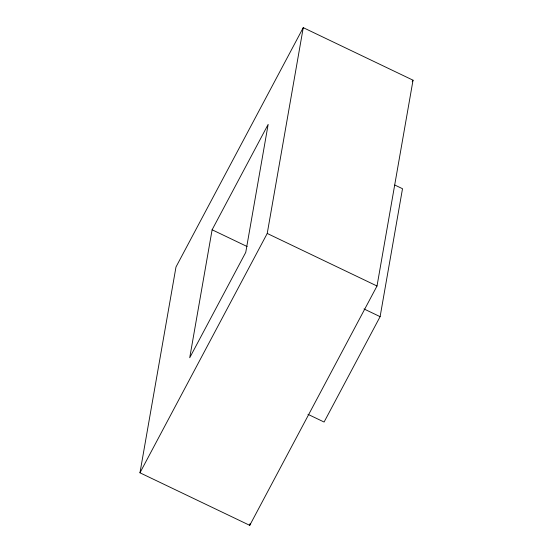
<?xml version="1.0" encoding="UTF-8"?>
<svg xmlns="http://www.w3.org/2000/svg" width="553" height="553" viewBox="0 0 553 553"><rect width="100%" height="100%" fill="white"/><g stroke="black" fill="none" stroke-linecap="round" stroke-linejoin="round"><path stroke-width="0.83" d="M139.964 472.801L175.985 266.995L303.251 27.65L413.036 80.199L377.015 286.005L249.749 525.35L139.964 472.801L267.23 233.456L303.251 27.65M212.117 229.778L189.727 357.729L245.753 252.355L268.15 124.404L212.117 229.778L247.156 246.548M249.749 525.35L250.046 523.65M307.952 414.315L324.086 422.036L380.111 316.662L402.508 188.711L394.828 185.041M412.22 81.72L413.036 80.199M267.23 233.456L377.015 286.005M363.985 308.947L380.111 316.662"/></g></svg>
